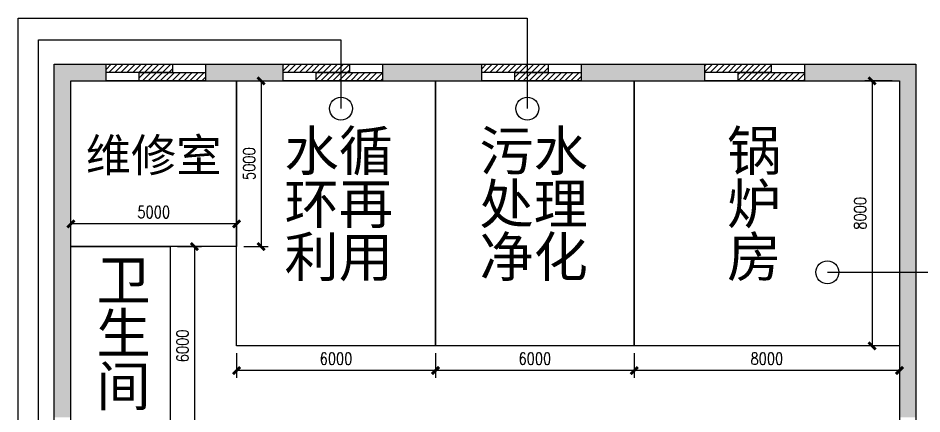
# Model space of a CAD drawing. Header units: millimetres. Extents: x 28866 to 196092, y 16567 to 68963.
# Drawn here: x 154917 to 182188, y 57013 to 68963 of the extents above; entities that cross this region are included whole.
import ezdxf

# ---------------------------------------------------------------- set-up
doc = ezdxf.new("R2010")
doc.units = ezdxf.units.MM
for name, color, linetype in [('font_blue', 142, 'Continuous'), ('font_grey', 254, 'Continuous'), ('green', 122, 'Continuous'), ('tube_condensate water', 140, 'Continuous'), ('tube_dirty water', 162, 'Continuous'), ('tube_steam', 10, 'Continuous'), ('wall', 250, 'Continuous'), ('window', 150, 'Continuous')]:
    doc.layers.add(name, color=color, linetype=linetype)
doc.styles.add('ROMANS', font='ROMANS.shx', dxfattribs={"width": 0.8, "bigfont": 'hhztxt.shx'})
doc.styles.get("Standard").update_dxf_attribs({"font": 'arial.ttf', "height": 200})
doc.dimstyles.new('dim1-150', dxfattribs={"dimscale": 180, "dimtxt": 2, "dimasz": 1.2, "dimexe": 1.2, "dimexo": 1.2, "dimgap": 1, "dimtad": 1, "dimdec": 0, "dimdsep": 46, "dimtxsty": 'ROMANS', "dimblk": 'ARCHTICK', "dimcen": 0, "dimadec": 0, "dimazin": 0, "dimtfac": 0.71, "dimtdec": 0, "dimtix": 1, "dimtmove": 0, "dimatfit": 3, "dimldrblk": 'ARCHTICK', "dimfxl": 0, "dimtolj": 1, "dimtzin": 0, "dimarcsym": 0})

# ---------------------------------------------------------------- blocks, each defined once
blk = doc.blocks.new('_ArchTick')
at = {"color": 0, "linetype": 'ByBlock', "const_width": 0.4}
blk.add_lwpolyline([(-0.5, -0.5), (0.5, 0.5)], dxfattribs=at)
blk = doc.blocks.new('*D204')
at = {"layer": 'Defpoints', "color": 0, "transparency": 16777216}
for p in [(173509, 59067), (181509, 59067), (173509, 58322)]:
    blk.add_point(p, dxfattribs=at)
at = {"layer": 'font_grey', "color": 0, "lineweight": -2, "transparency": 16777216}
for p, q in [((173509, 58851), (173509, 58106)), ((181509, 58851), (181509, 58106)), ((181509, 58322), (173509, 58322))]:
    blk.add_line(p, q, dxfattribs=at)
at = {"layer": 'font_grey', "color": 0, "lineweight": -2, "transparency": 16777216, "xscale": 216, "yscale": 216, "zscale": 216, "rotation": 180}
blk.add_blockref('_ArchTick', (173509, 58322), dxfattribs=at)
at = {"layer": 'font_grey', "color": 0, "lineweight": -2, "transparency": 16777216, "xscale": 216, "yscale": 216, "zscale": 216}
blk.add_blockref('_ArchTick', (181509, 58322), dxfattribs=at)
at = {"layer": 'font_grey', "color": 0, "transparency": 16777216, "insert": (177509, 58682), "char_height": 360, "attachment_point": 5, "style": 'ROMANS'}
blk.add_mtext('\\A1;8000', dxfattribs=at)
blk = doc.blocks.new('*D205')
at = {"layer": 'Defpoints', "color": 0, "transparency": 16777216}
for p in [(167509, 59067), (173509, 59067), (167509, 58322)]:
    blk.add_point(p, dxfattribs=at)
at = {"layer": 'font_grey', "color": 0, "lineweight": -2, "transparency": 16777216}
for p, q in [((167509, 58851), (167509, 58106)), ((173509, 58851), (173509, 58106)), ((173509, 58322), (167509, 58322))]:
    blk.add_line(p, q, dxfattribs=at)
at = {"layer": 'font_grey', "color": 0, "lineweight": -2, "transparency": 16777216, "xscale": 216, "yscale": 216, "zscale": 216, "rotation": 180}
blk.add_blockref('_ArchTick', (167509, 58322), dxfattribs=at)
at = {"layer": 'font_grey', "color": 0, "lineweight": -2, "transparency": 16777216, "xscale": 216, "yscale": 216, "zscale": 216}
blk.add_blockref('_ArchTick', (173509, 58322), dxfattribs=at)
at = {"layer": 'font_grey', "color": 0, "transparency": 16777216, "insert": (170509, 58682), "char_height": 360, "attachment_point": 5, "style": 'ROMANS'}
blk.add_mtext('\\A1;6000', dxfattribs=at)
blk = doc.blocks.new('*D206')
at = {"layer": 'Defpoints', "color": 0, "transparency": 16777216}
for p in [(161509, 59067), (167509, 59067), (161509, 58322)]:
    blk.add_point(p, dxfattribs=at)
at = {"layer": 'font_grey', "color": 0, "lineweight": -2, "transparency": 16777216}
for p, q in [((161509, 58851), (161509, 58106)), ((167509, 58851), (167509, 58106)), ((167509, 58322), (161509, 58322))]:
    blk.add_line(p, q, dxfattribs=at)
at = {"layer": 'font_grey', "color": 0, "lineweight": -2, "transparency": 16777216, "xscale": 216, "yscale": 216, "zscale": 216, "rotation": 180}
blk.add_blockref('_ArchTick', (161509, 58322), dxfattribs=at)
at = {"layer": 'font_grey', "color": 0, "lineweight": -2, "transparency": 16777216, "xscale": 216, "yscale": 216, "zscale": 216}
blk.add_blockref('_ArchTick', (167509, 58322), dxfattribs=at)
at = {"layer": 'font_grey', "color": 0, "transparency": 16777216, "insert": (164509, 58682), "char_height": 360, "attachment_point": 5, "style": 'ROMANS'}
blk.add_mtext('\\A1;6000', dxfattribs=at)
blk = doc.blocks.new('*D207')
at = {"layer": 'Defpoints', "color": 0, "transparency": 16777216}
for p in [(161509, 67067), (161509, 62067), (162247, 62067)]:
    blk.add_point(p, dxfattribs=at)
at = {"layer": 'font_grey', "color": 0, "lineweight": -2, "transparency": 16777216}
for p, q in [((161725, 67067), (162463, 67067)), ((162247, 67067), (162247, 62067)), ((161725, 62067), (162463, 62067))]:
    blk.add_line(p, q, dxfattribs=at)
at = {"layer": 'font_grey', "color": 0, "lineweight": -2, "transparency": 16777216, "xscale": 216, "yscale": 216, "zscale": 216}
for p, rotation in [((162247, 67067), 90), ((162247, 62067), 270)]:
    blk.add_blockref('_ArchTick', p, dxfattribs=dict(at, rotation=rotation))
at = {"layer": 'font_grey', "color": 0, "transparency": 16777216, "insert": (161887, 64567), "char_height": 360, "attachment_point": 5, "rotation": 90, "style": 'ROMANS'}
blk.add_mtext('\\A1;5000', dxfattribs=at)
blk = doc.blocks.new('*D208')
at = {"layer": 'Defpoints', "color": 0, "transparency": 16777216}
for p in [(159509, 62067), (159509, 56067), (160236, 56067)]:
    blk.add_point(p, dxfattribs=at)
at = {"layer": 'font_grey', "color": 0, "lineweight": -2, "transparency": 16777216}
for p, q in [((159725, 62067), (160452, 62067)), ((160236, 62067), (160236, 56067)), ((159725, 56067), (160452, 56067))]:
    blk.add_line(p, q, dxfattribs=at)
at = {"layer": 'font_grey', "color": 0, "lineweight": -2, "transparency": 16777216, "xscale": 216, "yscale": 216, "zscale": 216}
for p, rotation in [((160236, 62067), 90), ((160236, 56067), 270)]:
    blk.add_blockref('_ArchTick', p, dxfattribs=dict(at, rotation=rotation))
at = {"layer": 'font_grey', "color": 0, "transparency": 16777216, "insert": (159876, 59067), "char_height": 360, "attachment_point": 5, "rotation": 90, "style": 'ROMANS'}
blk.add_mtext('\\A1;6000', dxfattribs=at)
blk = doc.blocks.new('*D209')
at = {"layer": 'Defpoints', "color": 0, "transparency": 16777216}
for p in [(181509, 67067), (180685, 59067), (181509, 59067)]:
    blk.add_point(p, dxfattribs=at)
at = {"layer": 'font_grey', "color": 0, "lineweight": -2, "transparency": 16777216}
for p, q in [((181293, 67067), (180469, 67067)), ((180685, 67067), (180685, 59067)), ((181293, 59067), (180469, 59067))]:
    blk.add_line(p, q, dxfattribs=at)
at = {"layer": 'font_grey', "color": 0, "lineweight": -2, "transparency": 16777216, "xscale": 216, "yscale": 216, "zscale": 216}
for p, rotation in [((180685, 67067), 90), ((180685, 59067), 270)]:
    blk.add_blockref('_ArchTick', p, dxfattribs=dict(at, rotation=rotation))
at = {"layer": 'font_grey', "color": 0, "transparency": 16777216, "insert": (180325, 63067), "char_height": 360, "attachment_point": 5, "rotation": 90, "style": 'ROMANS'}
blk.add_mtext('\\A1;8000', dxfattribs=at)
blk = doc.blocks.new('*D210')
at = {"layer": 'Defpoints', "color": 0, "transparency": 16777216}
for p in [(156509, 62747), (156509, 62067), (161509, 62067)]:
    blk.add_point(p, dxfattribs=at)
at = {"layer": 'font_grey', "color": 0, "lineweight": -2, "transparency": 16777216}
for p, q in [((156509, 62283), (156509, 62963)), ((161509, 62747), (156509, 62747)), ((161509, 62283), (161509, 62963))]:
    blk.add_line(p, q, dxfattribs=at)
at = {"layer": 'font_grey', "color": 0, "lineweight": -2, "transparency": 16777216, "xscale": 216, "yscale": 216, "zscale": 216, "rotation": 180}
blk.add_blockref('_ArchTick', (156509, 62747), dxfattribs=at)
at = {"layer": 'font_grey', "color": 0, "lineweight": -2, "transparency": 16777216, "xscale": 216, "yscale": 216, "zscale": 216}
blk.add_blockref('_ArchTick', (161509, 62747), dxfattribs=at)
at = {"layer": 'font_grey', "color": 0, "transparency": 16777216, "insert": (159009, 63107), "char_height": 360, "attachment_point": 5, "style": 'ROMANS'}
blk.add_mtext('\\A1;5000', dxfattribs=at)

msp = doc.modelspace()

# ---------------------------------------------------------------- hatches: boundary and pattern name
at = {"layer": 'wall'}
h = msp.add_hatch(dxfattribs=at)
h.set_pattern_fill('AR-B816', color=256)
h.paths.add_polyline_path([(181508.5, 19855.1), (181508.5, 22855.1), (182008.5, 22855.1), (182008.5, 19855.1)], flags=17)
h.paths.add_polyline_path([(181508.5, 33131.6), (181508.5, 36131.6), (182008.5, 36131.6), (182008.5, 33131.6)], flags=17)
h.paths.add_polyline_path([(181508.5, 43696), (181508.5, 46696), (182008.5, 46696), (182008.5, 43696)], flags=17)
h.paths.add_polyline_path([(181508.5, 53906.7), (181508.5, 56906.7), (182008.5, 56906.7), (182008.5, 53906.7)], flags=17)
h.paths.add_polyline_path([(175640.5, 67567.2), (178640.5, 67567.2), (178640.5, 67067.2), (175640.5, 67067.2)], flags=16)
h.paths.add_polyline_path([(168909.9, 67567.2), (171909.9, 67567.2), (171909.9, 67067.2), (168909.9, 67067.2)], flags=16)
h.paths.add_polyline_path([(162915.3, 67567.2), (165915.3, 67567.2), (165915.3, 67067.2), (162915.3, 67067.2)], flags=16)
h.paths.add_polyline_path([(157572.7, 67567.2), (160572.7, 67567.2), (160572.7, 67067.2), (157572.7, 67067.2)], flags=16)
h.paths.add_polyline_path([(156008.5, 53906.7), (156008.5, 56906.7), (156508.5, 56906.7), (156508.5, 53906.7)])
h.paths.add_polyline_path([(156008.5, 43696), (156008.5, 46696), (156508.5, 46696), (156508.5, 43696)])
h.paths.add_polyline_path([(156008.5, 33131.6), (156008.5, 36131.6), (156508.5, 36131.6), (156508.5, 33131.6)])
h.paths.add_polyline_path([(156008.5, 18141.3), (156008.5, 21141.3), (156508.5, 21141.3), (156508.5, 18141.3)])
h.paths.add_polyline_path([(173008.5, 17067.2), (173008.5, 16567.2), (182008.5, 16567.2), (182008.5, 67567.2), (156008.5, 67567.2), (156008.5, 16567.2), (165008.5, 16567.2), (165008.5, 17067.2), (156508.5, 17067.2), (156508.5, 67067.2), (181508.5, 67067.2), (181508.5, 17067.2)])
at = {"layer": 'window'}
h = msp.add_hatch(dxfattribs=at)
h.set_pattern_fill('ANSI31', color=8, scale=40)
h.paths.add_polyline_path([(159572.7, 67317.2), (159572.7, 67567.2), (157572.7, 67567.2), (157572.7, 67317.2)])
h.paths.add_polyline_path([(158572.7, 67317.2), (158572.7, 67067.2), (160572.7, 67067.2), (160572.7, 67317.2)])
h = msp.add_hatch(dxfattribs=at)
h.set_pattern_fill('ANSI31', color=8, scale=40)
h.paths.add_polyline_path([(164915.3, 67317.2), (164915.3, 67567.2), (162915.3, 67567.2), (162915.3, 67317.2)])
h.paths.add_polyline_path([(163915.3, 67317.2), (163915.3, 67067.2), (165915.3, 67067.2), (165915.3, 67317.2)])
h = msp.add_hatch(dxfattribs=at)
h.set_pattern_fill('ANSI31', color=8, scale=40)
h.paths.add_polyline_path([(170909.9, 67317.2), (170909.9, 67567.2), (168909.9, 67567.2), (168909.9, 67317.2)])
h.paths.add_polyline_path([(169909.9, 67317.2), (169909.9, 67067.2), (171909.9, 67067.2), (171909.9, 67317.2)])
h = msp.add_hatch(dxfattribs=at)
h.set_pattern_fill('ANSI31', color=8, scale=40)
h.paths.add_polyline_path([(177640.5, 67317.2), (177640.5, 67567.2), (175640.5, 67567.2), (175640.5, 67317.2)])
h.paths.add_polyline_path([(176640.5, 67317.2), (176640.5, 67067.2), (178640.5, 67067.2), (178640.5, 67317.2)])

# ---------------------------------------------------------------- linework, layer by layer
at = {"layer": 'green'}
for points in [[(156508.5, 67067.2), (161508.5, 67067.2), (161508.5, 62067.2), (156508.5, 62067.2)], [(161508.5, 67067.2), (167508.5, 67067.2), (167508.5, 59067.2), (161508.5, 59067.2)], [(167508.5, 67067.2), (173508.5, 67067.2), (173508.5, 59067.2), (167508.5, 59067.2)], [(173508.5, 67067.2), (181508.5, 67067.2), (181508.5, 59067.2), (173508.5, 59067.2)], [(156508.5, 62067.2), (159508.5, 62067.2), (159508.5, 56067.2), (156508.5, 56067.2)]]:
    msp.add_lwpolyline(points, close=True, dxfattribs=at)
at = {"layer": 'tube_condensate water'}
for p, q in [((155531.2, 49335.9), (155531.2, 68308)), ((155531.2, 68308), (164657.8, 68308)), ((164657.8, 68308), (164657.8, 66230.8))]:
    msp.add_line(p, q, dxfattribs=at)
msp.add_circle((164657.8, 66230.8), 345.8, dxfattribs=at)
at = {"layer": 'tube_dirty water'}
for p, q in [((154916.7, 34677.1), (154916.7, 68962.7)), ((154916.7, 68962.7), (170282, 68962.7)), ((170282, 68962.7), (170282, 66230.8))]:
    msp.add_line(p, q, dxfattribs=at)
msp.add_circle((170282, 66230.8), 345.8, dxfattribs=at)
at = {"layer": 'tube_steam'}
msp.add_line((179335.3, 61288.2), (182800.7, 61288.2), dxfattribs=at)
msp.add_circle((179335.3, 61288.2), 345.8, dxfattribs=at)
at = {"layer": 'wall'}
for points in [[(165008.5, 16567.2), (156008.5, 16567.2), (156008.5, 67567.2), (182008.5, 67567.2), (182008.5, 16567.2), (173008.5, 16567.2)], [(165008.5, 17067.2), (156508.5, 17067.2), (156508.5, 67067.2), (181508.5, 67067.2), (181508.5, 17067.2), (173008.5, 17067.2)]]:
    msp.add_lwpolyline(points, dxfattribs=at)
at = {"layer": 'window'}
for points in [[(157572.7, 67567.2), (160572.7, 67567.2), (160572.7, 67067.2), (157572.7, 67067.2)], [(157572.7, 67567.2), (159572.7, 67567.2), (159572.7, 67317.2), (157572.7, 67317.2)], [(162915.3, 67567.2), (165915.3, 67567.2), (165915.3, 67067.2), (162915.3, 67067.2)], [(162915.3, 67567.2), (164915.3, 67567.2), (164915.3, 67317.2), (162915.3, 67317.2)], [(168909.9, 67567.2), (171909.9, 67567.2), (171909.9, 67067.2), (168909.9, 67067.2)], [(168909.9, 67567.2), (170909.9, 67567.2), (170909.9, 67317.2), (168909.9, 67317.2)], [(175640.5, 67567.2), (178640.5, 67567.2), (178640.5, 67067.2), (175640.5, 67067.2)], [(175640.5, 67567.2), (177640.5, 67567.2), (177640.5, 67317.2), (175640.5, 67317.2)], [(158572.7, 67317.2), (160572.7, 67317.2), (160572.7, 67067.2), (158572.7, 67067.2)], [(163915.3, 67317.2), (165915.3, 67317.2), (165915.3, 67067.2), (163915.3, 67067.2)], [(169909.9, 67317.2), (171909.9, 67317.2), (171909.9, 67067.2), (169909.9, 67067.2)], [(176640.5, 67317.2), (178640.5, 67317.2), (178640.5, 67067.2), (176640.5, 67067.2)]]:
    msp.add_lwpolyline(points, close=True, dxfattribs=at)

# ---------------------------------------------------------------- texts
at = {"layer": 'font_blue', "attachment_point": 1, "line_spacing_factor": 0.8}
for s, width, insert, char_height in [('{\\fSimSun|b0|i0|c134|p2;水循环再利用}', 3975.444, (162955.3, 65555), 1200), ('{\\fSimSun|b0|i0|c134|p2;污水处理净化}', 4125.819, (168835.8, 65555), 1200), ('{\\fSimSun|b0|i0|c134|p2;锅炉房}', 600, (176309, 65555), 1200), ('{\\fSimSun|b0|i0|c134|p2;维修室}', 5268.243, (156960.6, 65321.5), 1000), ('{\\fSimSun|b0|i0|c134|p2;卫生间}', 1810.065, (157279, 61650.3), 1200)]:
    msp.add_mtext_dynamic_manual_height_columns(s, width=width, gutter_width=500, heights=[0], dxfattribs=dict(at, insert=insert, char_height=char_height))

# ---------------------------------------------------------------- dimensions: what is measured, and where the dimension line sits
at = {"layer": 'font_grey'}
for base, p1, p2, picture, middle in [((162247.1, 62067.2), (161508.5, 67067.2), (161508.5, 62067.2), '*D207', (161887.1, 64567.2)), ((180685.3, 59067.2), (181508.5, 67067.2), (181508.5, 59067.2), '*D209', (180325.3, 63067.2)), ((160235.7, 56067.2), (159508.5, 62067.2), (159508.5, 56067.2), '*D208', (159875.7, 59067.2))]:
    dim = msp.add_linear_dim(base=base, p1=p1, p2=p2, angle=90, dimstyle='dim1-150', dxfattribs=at)
    dim.commit()
    dim.dimension.update_dxf_attribs({"geometry": picture, "text_midpoint": middle})
for base, p1, p2, picture, middle in [((156508.5, 62747), (161508.5, 62067.2), (156508.5, 62067.2), '*D210', (159008.5, 63107)), ((161508.5, 58322.3), (167508.5, 59067.2), (161508.5, 59067.2), '*D206', (164508.5, 58682.3)), ((167508.5, 58322.3), (173508.5, 59067.2), (167508.5, 59067.2), '*D205', (170508.5, 58682.3)), ((173508.5, 58322.3), (181508.5, 59067.2), (173508.5, 59067.2), '*D204', (177508.5, 58682.3))]:
    dim = msp.add_linear_dim(base=base, p1=p1, p2=p2, dimstyle='dim1-150', dxfattribs=at)
    dim.commit()
    dim.dimension.update_dxf_attribs({"geometry": picture, "text_midpoint": middle})

doc.saveas('drawing.dxf')
